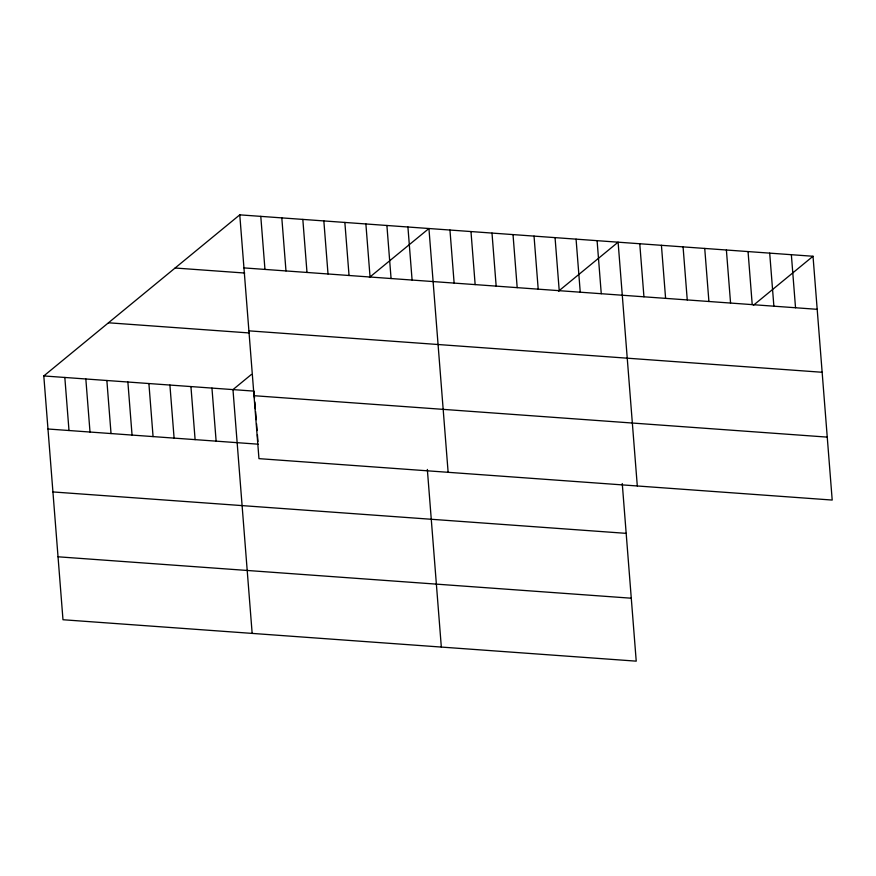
<?xml version="1.0" encoding="UTF-8"?>
<svg xmlns="http://www.w3.org/2000/svg" width="876" height="876" viewBox="0 0 876 876"><rect width="100%" height="100%" fill="white"/><g stroke="black" fill="none" stroke-linecap="round" stroke-linejoin="round"><path stroke-width="1.31" d="M622.256 483.53L636.228 661.15L62.984 619.737L43.8 375.946L239.772 214.85L813.016 256.263L832.2 500.054L258.957 458.641L239.772 214.85M251.445 374.424L232.972 389.612L252.157 633.403M369.398 277.451L428.933 228.516L448.129 472.306M558.57 291.128L618.106 242.181L637.301 485.972M753.48 305.209L813.016 256.263M243.944 267.903L817.188 309.316M175.101 268.012L244.722 273.038M248.894 330.843L822.137 372.267M108.471 322.784L249.036 332.935M43.8 375.946L253.985 391.123L254.522 397.934M253.996 395.7L827.251 437.113M47.972 428.999L258.168 444.187M52.932 491.94L626.176 533.353M58.035 556.797L631.278 598.209M791.356 254.697L795.528 307.75M769.697 253.131L773.88 306.184M748.049 251.565L752.221 304.618M726.39 249.999L730.562 303.063M704.731 248.445L708.914 301.497M683.072 246.879L687.255 299.931M661.424 245.313L665.596 298.366M639.765 243.747L643.937 296.8M597.093 240.659L601.264 293.712M576.069 239.148L580.251 292.201M555.055 237.626L559.227 290.679M534.031 236.104L538.203 289.157M513.018 234.593L517.19 287.646M491.994 233.071L496.166 286.123M470.981 231.549L475.153 284.601M449.957 230.027L454.129 283.09M427.346 469.448L441.329 647.068M407.92 226.994L412.092 280.046M386.896 225.471L391.079 278.535M365.883 223.96L370.055 277.013M344.859 222.438L349.042 275.491M323.846 220.916L328.018 273.98M302.822 219.405L306.994 272.458M281.809 217.883L285.981 270.936M260.785 216.361L264.957 269.414M254.85 402.007L255.387 408.807M255.595 411.534L256.241 419.692M256.558 423.776L257.095 430.576M257.413 434.66L257.949 441.46M211.948 388.09L216.131 441.143M190.935 386.568L195.107 439.632M169.911 385.057L174.094 438.11M148.898 383.535L153.07 436.587M127.874 382.013L132.057 435.065M106.861 380.502L111.033 433.554M85.837 378.98L90.009 432.032M64.824 377.457L68.996 430.51"/></g></svg>
